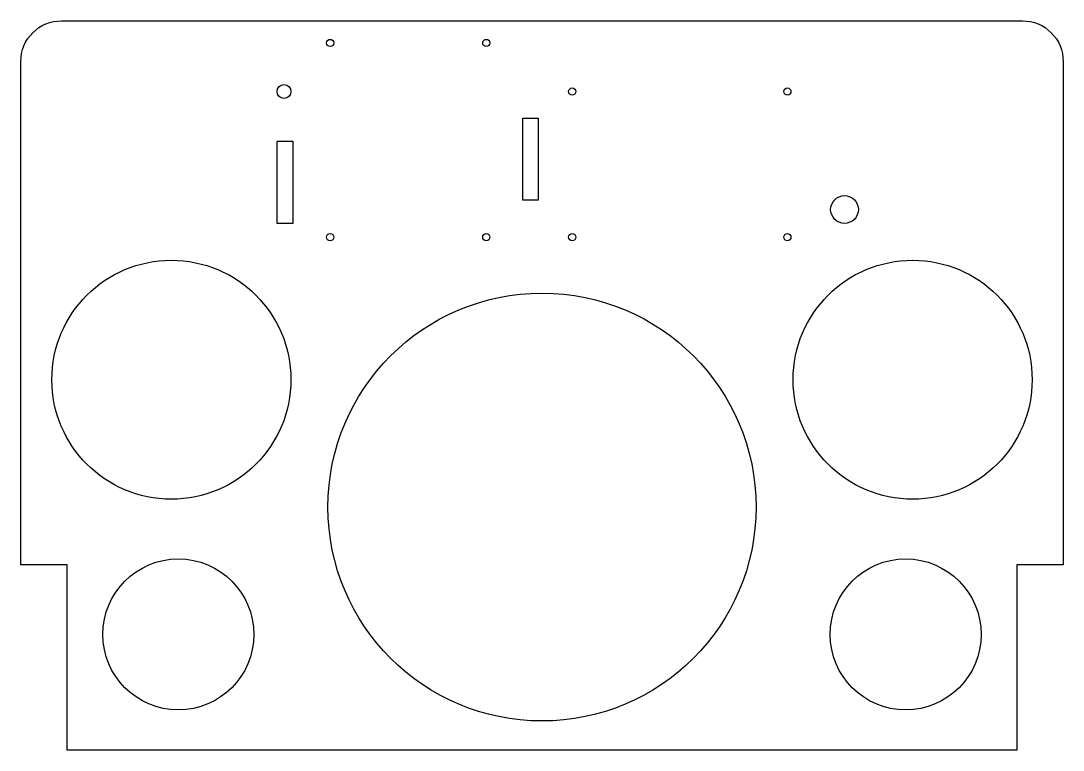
# Model space of a CAD drawing. Extents: x 0 to 450, y 0 to 315.
import ezdxf

# ---------------------------------------------------------------- set-up
doc = ezdxf.new("R2010")
doc.units = 0
doc.layers.get('0').update_dxf_attribs({"linetype": 'continuous'})

msp = doc.modelspace()

# ---------------------------------------------------------------- linework, layer by layer
at = {"color": 7}
msp.add_lwpolyline([(17.5, 315), (432.5, 315, -0.414214), (450, 297.5), (450, 80), (430, 80), (430, 0), (20, 0), (20, 80), (0, 80), (0, 297.5, -0.414214)], format="xyb", close=True, dxfattribs=at)
at = {"color": 0}
for points in [[(216.72, 272.96), (223.4, 272.96), (223.4, 237.51), (216.72, 237.51)], [(110.72, 262.96), (117.4, 262.96), (117.4, 227.51), (110.72, 227.51)]]:
    msp.add_lwpolyline(points, close=True, dxfattribs=at)
for centre, radius in [((113.61, 284.51), 3), ((355.61, 233.51), 6), ((65, 160), 51.6), ((385, 160), 51.6), ((225, 105), 92.4), ((68, 50), 32.6), ((382, 50), 32.6)]:
    msp.add_circle(centre, radius, dxfattribs=at)
at = {"layer": 'ampliHoles', "color": 0}
for centre in [(238.05, 284.45), (330.95, 284.45), (238.05, 221.55), (330.95, 221.55)]:
    msp.add_circle(centre, 1.55, dxfattribs=at)
at = {"layer": 'cardReaderHoles', "color": 0}
for centre in [(133.55, 305.45), (200.95, 305.45), (133.55, 221.55), (200.95, 221.55)]:
    msp.add_circle(centre, 1.55, dxfattribs=at)

doc.saveas('drawing.dxf')
